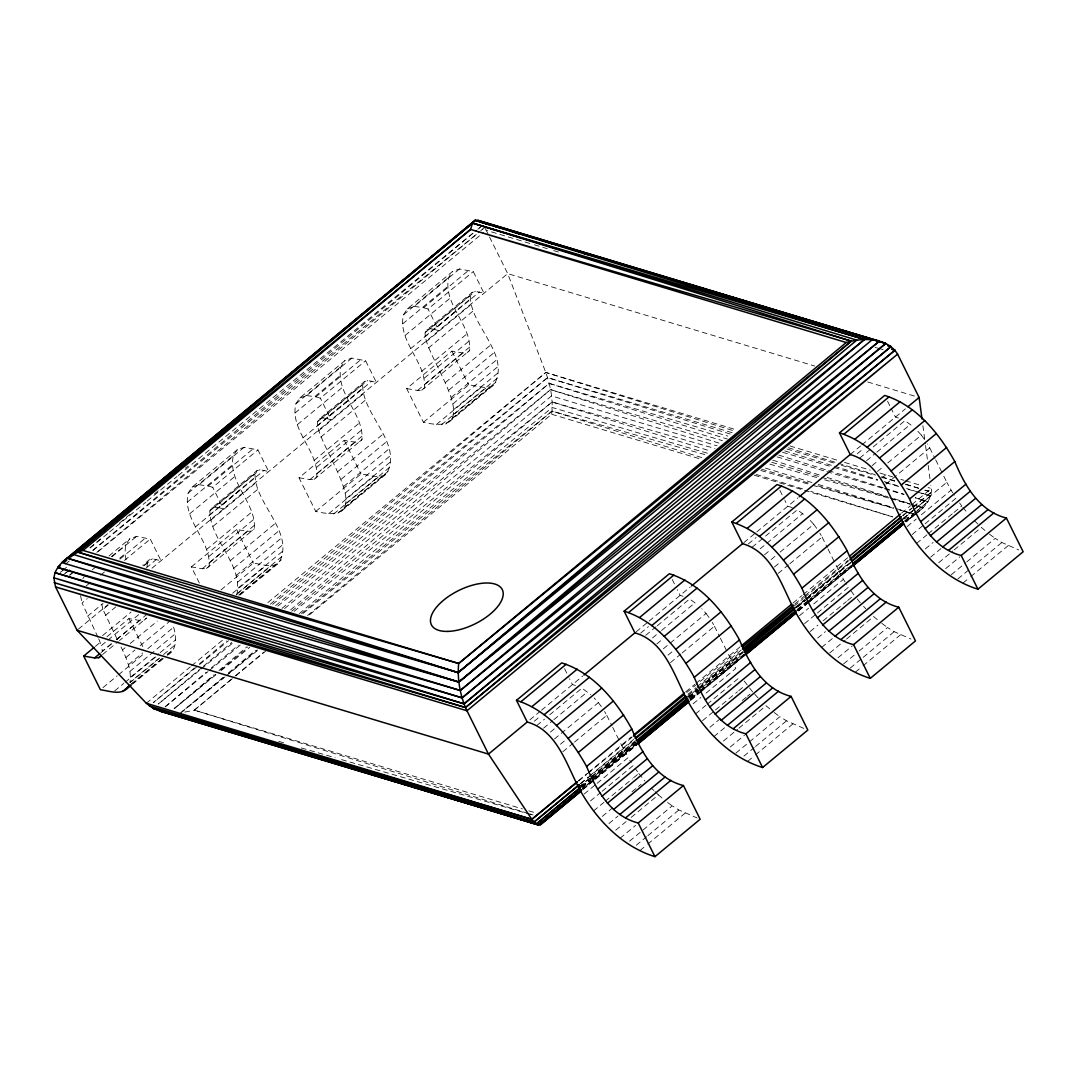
<?xml version="1.0" encoding="UTF-8"?>
<svg xmlns="http://www.w3.org/2000/svg" width="1077" height="1077" viewBox="0 0 1077 1077"><rect width="100%" height="100%" fill="white"/><g stroke="black" fill="none" stroke-linecap="round" stroke-linejoin="round"><path stroke-width="0.75" stroke-dasharray="5 3.75" d="M126.076 559.717L124.865 553.915L125.672 544.841L129.644 538.877L136.51 536.44L150.282 539.052L161.025 560.713L152.342 558.788L149.218 559.892L142.756 565.25M147.037 566.731L147.414 562.611L149.218 559.892M199.353 583.007L191.356 566.892L202.247 568.764L206.434 568.535L209.1 566.246C211.307 540.439 182.121 520.164 188.125 493.118L192.096 487.154L237.317 449.715L244.169 447.278L257.941 449.89L268.698 471.551L260.001 469.639L256.878 470.743L211.657 508.182L209.853 510.902C209.907 541.206 245.381 565.681 236.132 597.277M191.356 566.892L236.577 529.453L247.454 531.324L251.655 531.096L254.32 528.794C256.514 502.999 227.341 482.711 233.332 455.679L237.317 449.715M240.131 595.002L278.889 562.908C295.892 532.442 253.768 503.632 255.074 473.449L256.878 470.743M299.016 477.744L309.907 479.602L314.094 479.386L316.759 477.084C318.967 451.29 289.78 431.002 295.785 403.969L299.756 398.005L344.977 360.553L351.842 358.116L365.601 360.728L376.358 382.389L367.661 380.477L364.538 381.581L319.317 419.034L317.513 421.74C314.605 442.876 384.166 527.717 315.749 511.44L299.016 477.744L344.236 440.291L355.114 442.162L359.314 441.933L361.98 439.631C364.174 413.837 335.001 393.549 340.992 366.517L344.977 360.553M341.328 511.198L386.549 473.745C403.552 443.28 361.428 414.47 362.734 384.287L364.538 381.581M406.675 388.582L417.566 390.453L421.753 390.224L424.419 387.922C426.627 362.128 397.44 341.84 403.444 314.807L407.416 308.843L452.636 271.404L459.502 268.967L473.261 271.566L484.017 293.24L475.32 291.315L472.197 292.419L426.977 329.872L425.173 332.578C422.265 353.714 491.826 438.554 423.409 422.278L406.675 388.582L451.896 351.129L462.773 353L466.974 352.771L469.639 350.483C471.834 324.689 442.66 304.401 448.665 277.354L452.636 271.404M448.988 422.036L494.208 384.583C511.225 354.118 469.087 325.308 470.393 295.138L472.197 292.419M121.001 646.927C126.332 657.845 131.852 669.867 129.967 682.32L158.4 658.774M167.352 655.274C178.365 648.973 176.426 634.461 172.63 624.404M309.584 614.738L551.68 414.241C553.363 400.132 550.535 385.754 545.783 372.467L507.698 273.625L489.16 236.267M82.848 578.699L84.437 576.316M915.248 514.335C924.564 507.954 933.961 497.345 930.851 485.202M215.898 674.821L174.205 708.666L213.811 674.916M218.927 670.581L247.091 646.712M290.628 609.838L550.549 389.605L722.438 440.655M194.412 668.063L153.23 702.716L228.486 640.721M199.568 663.728L226.587 640.99M270.354 604.184L545.783 372.467L736.924 430.006M165.144 706.808L206.245 672.196M211.388 667.875L238.354 645.163M282.026 608.384L549.189 383.412L727.864 436.118M202.139 667.282L158.319 704.035L199.918 670.002M203.432 666.205L231.784 642.43M275.618 605.678L547.574 377.623L733.854 433.196M69.722 575.051L73.586 571.806M96.782 552.38L479.507 231.757M480.786 230.68L483.371 228.526L478.175 232.794M223.208 677.298L181.946 711.843L223.518 677.689M228.364 672.977L255.451 650.306M299.298 613.594L552.084 401.977L714.98 448.49M224.958 676.921L180.653 712.92L194.358 710.16L234.248 676.814M235.526 675.737L263.838 652.07M307.578 615.505L552.043 411.118L705.785 454.871M60.299 572.439L66.747 567.067L60.339 572.479M89.943 547.722L101.548 538.042M119.601 523.005L129.913 514.402M154.401 493.98L160.85 488.608M185.352 468.185L187.923 466.045M64.418 574.001L70.88 568.616M92.837 550.293L476.559 230.303M477.851 229.226L480.436 227.072L475.24 231.313M581.782 787.152L590.829 779.6M592.121 778.523L636.049 741.865L581.634 786.722M689.011 697.667L698.058 690.115M699.35 689.038L743.278 652.379M797.545 607.091L805.3 600.629M806.592 599.552L850.52 562.881M580.597 783.423L588.365 776.975M589.658 775.911L633.666 739.361M688.041 694.207L695.796 687.759M697.102 686.695L741.111 650.145M794.18 606.068L803.24 598.543M804.532 597.466L848.541 560.929M902.903 515.775L911.963 508.25M913.256 507.186L931.39 492.135L924.955 490.143M581.486 786.439L589.254 779.977M590.546 778.9L635.807 741.245M688.836 697.142L697.883 689.603M699.175 688.54L743.143 651.948M797.465 606.768L805.233 600.32M806.525 599.243L850.493 562.665M903.509 518.549L912.569 511.023M913.861 509.946L930.676 495.958L906.632 488.527M69.776 575.145L73.653 571.927M98.222 551.586L483.6 232.43M92.178 569.895L96.055 566.69M108.979 555.988L129.644 538.877M111.469 556.607L125.672 544.841M188.125 493.118L233.332 455.679M295.785 403.969L340.992 366.517M403.444 314.807L448.665 277.354M111.968 556.769L136.51 536.44M192.096 487.154L198.962 484.731L244.169 447.278M299.756 398.005L306.622 395.569L351.842 358.116M407.416 308.843L414.282 306.406L459.502 268.967M86.106 586.023L89.983 582.805M119.695 558.196L124.865 553.915M187.317 502.205L232.524 464.766M294.977 413.056L340.184 375.604M402.636 323.894L447.844 286.442M100.592 575.145L104.469 571.941M119.964 559.098L145.799 537.706M198.962 484.731L208.251 485.983L253.472 448.544M306.622 395.569L315.911 396.834L361.132 359.381M414.282 306.406L423.571 307.672L468.791 270.219M124.434 560.444L150.282 539.052M208.251 485.983L212.721 487.329L257.941 449.89M315.911 396.834L320.381 398.18L365.601 360.728M423.571 307.672L428.04 309.018L473.261 271.566M97.967 637.301L82.054 602.958L87.224 598.677M189.714 513.796L234.934 476.357M297.387 424.634L342.594 387.195M405.046 335.485L450.253 298.033M143.537 565.815L147.414 562.611M209.853 510.902L255.074 473.449M317.513 421.74L362.734 384.287M425.173 332.578L470.393 295.138M144.587 565.21L152.342 558.788M211.657 508.182L214.781 507.079L260.001 469.639M319.317 419.034L322.44 417.916L367.661 380.477M426.977 329.872L430.1 328.768L475.32 291.315M209.49 515.021L254.697 477.582M317.15 425.873L362.357 388.42M424.809 336.711L470.03 299.258M87.52 616.259L103.029 603.416M195.179 527.097L240.4 489.658M302.839 437.935L348.059 400.496M410.499 348.786L455.719 311.334M146.23 567.929L156.555 559.367M214.781 507.079L219.008 507.657L264.215 470.205M322.44 417.916L326.668 418.495L371.875 381.043M430.1 328.768L434.327 329.333L479.534 291.894M78.352 629.183L108.063 604.574M151.992 568.198L507.698 273.625L814.656 366.018M117.285 639.442L102.921 609.447L108.09 605.166M210.58 520.299L255.801 482.846M318.24 431.137L363.461 393.684M425.9 341.974L471.12 304.535M105.398 615.492L115.737 606.943M213.058 526.343L258.278 488.891M320.717 437.181L365.938 399.729M428.39 348.019L473.597 310.58M102.584 635.592L131.017 612.059M206.38 549.647L251.587 512.194M314.04 460.485L359.247 423.046M421.699 371.336L466.92 333.883M95.328 646.429L101.776 641.071M106.946 636.79L128.917 618.602L139.795 620.473L143.995 620.258L146.647 617.956L119.439 640.586M111.389 643.736L102.342 651.222L101.4 645.527L106.569 641.259M107.862 640.182L140.158 613.432M209.059 556.378L254.28 518.926M316.732 467.216L361.939 429.763M424.392 378.054L469.599 340.615M116.545 639.455L146.27 614.846M210.002 562.073L255.222 524.62M317.661 472.911L362.882 435.458M425.321 383.749L470.541 346.309M101.036 652.568L111.375 644.019M116.545 639.738L139.795 620.473M202.247 568.764L247.454 531.324M309.907 479.602L355.114 442.162M417.566 390.453L462.773 353M102.652 654.493L118.228 641.488M206.434 568.535L254.32 528.794M314.094 479.386L361.98 439.631M421.753 390.224L469.639 350.483M122.495 649.916L125.08 647.789M130.236 643.507L157.377 621.039M230.155 560.767L275.375 523.314M337.815 471.605L383.035 434.166M445.474 382.443L490.695 345.003M125.915 657.535L134.948 650.037M140.118 645.756L169.829 621.16M233.574 568.373L278.781 530.921M341.234 479.211L386.441 441.772M448.894 390.062L494.114 352.61M128.405 664.724L142.622 652.958M147.791 648.677L173.626 627.272M236.065 575.562L281.285 538.123M343.725 486.4L388.945 448.961M451.384 397.251L496.605 359.799M103.002 687.611L117.218 675.844M118.51 674.781L144.345 653.376M221 589.9L253.297 563.15C261.563 563.904 271.35 568.521 278.889 562.908M315.749 511.44L360.957 473.988C369.223 474.742 379.01 479.373 386.549 473.745M423.409 422.278L468.616 384.839C476.882 385.593 486.669 390.211 494.208 384.583M129.94 671.348L175.161 633.895M237.6 582.186L282.82 544.733M345.259 493.024L390.48 455.584M452.919 403.862L498.139 366.422M130.465 677.245L158.884 653.712M160.177 652.635L175.686 639.805M238.125 588.096L283.345 550.643M345.784 498.934L391.005 461.481M453.444 409.772L498.664 372.332M114.687 690.909L123.734 683.424M125.026 682.347L156.03 656.674M232.686 593.198L266.275 565.371M328.714 513.662L373.934 476.222M436.373 424.5L481.594 387.06M163.569 654.493L175.188 644.867M237.64 593.158L282.847 555.705M345.3 503.996L390.507 466.556M452.959 414.833L498.166 377.394M130.007 682.683L159.733 658.074M236.388 594.598L271.269 565.708M333.708 513.998L378.929 476.546M441.368 424.836L486.589 387.397M131.057 684.285L162.062 658.612M167.231 654.331L173.693 648.987M238.717 595.137L281.353 559.825M343.805 508.115L389.012 470.662M451.465 418.953L496.672 381.514M131.663 684.003L165.252 656.176M239.323 594.841L275.497 564.886M337.949 513.164L383.156 475.724M445.609 424.015L490.816 386.562M132.471 684.164L166.06 656.337M146.337 703.268L190.279 666.878M191.571 665.801L223.895 639.038M267.85 602.635L545.783 372.467L735.362 431.298M174.164 708.612L215.521 674.337M220.691 670.056L247.831 647.573M291.759 611.157L551.532 395.905L717.174 445.851M528.255 813.458L194.358 710.16L234.49 676.921M235.782 675.858L265.561 651.195M529.817 719.867L540.156 711.305M541.448 710.241L582.657 676.114M636.197 631.782L647.815 622.143M649.108 621.079L690.317 586.952M743.857 542.62L755.475 532.994M756.768 531.917L797.976 497.803M850.224 454.534L860.55 445.972M861.842 444.895L905.407 408.829M534.3 721.213L540.748 715.855M640.667 633.128L648.408 626.706M748.327 543.966L756.081 537.544M857.279 453.74L863.741 448.382M536.75 725.561L544.504 719.14M549.66 714.859L581.97 688.122L590.829 694.786M645.702 635.336L656.041 626.774M657.333 625.71L689.63 598.96L697.371 604.641M752.069 547.251L797.29 509.798L805.031 515.479M859.729 458.088L904.949 420.649L912.69 426.317M543.548 728.2L552.595 720.715M553.888 719.638L587.477 691.824M652.5 637.974L660.255 631.553M661.547 630.476L695.136 602.662M760.16 548.812L802.796 513.5M866.527 460.727L875.574 453.229M876.866 452.165L910.455 424.351M550.441 732.064L555.611 727.783M656.808 643.979L661.978 639.698M764.468 554.817L770.93 549.472M872.128 465.668L878.59 460.31M554.467 738.984L598.395 702.608L594.141 697.936M663.419 648.744L706.054 613.446L701.8 608.774M771.078 559.596L774.955 556.378M780.125 552.097L813.714 524.284L809.46 519.612M877.445 471.511L882.615 467.23M887.785 462.948L921.373 435.121L917.119 430.45M560.43 744.247L565.6 739.98M668.09 655.099L674.552 649.741M774.457 567L780.919 561.655M882.117 477.851L888.579 472.493M562.84 751.733L573.179 743.184M574.472 742.107L606.768 715.357L604.547 711.507M670.5 662.584L680.839 654.022M682.131 652.945L714.428 626.208L712.207 622.358M778.159 573.422L788.499 564.86M789.791 563.796L822.088 537.046L819.866 533.196M885.819 484.26L929.747 447.884L927.526 444.034M578.376 780.771L587.423 773.286M588.715 772.209L631.378 736.883M685.672 691.919L694.719 684.433M696.011 683.356L739.966 646.954M792.968 603.066L802.015 595.568M803.307 594.504L848.555 557.038M901.557 513.137L910.603 505.651M911.896 504.575L931.295 488.514L928.078 487.544M578.632 787.233L590.263 777.607M591.556 776.53L623.852 749.78L620.137 742.295M686.291 698.071L697.923 688.445M699.215 687.368L731.512 660.632L727.796 653.147M793.951 608.909L805.583 599.283M806.875 598.22L839.171 571.47L835.456 563.985M901.611 519.76L913.242 510.121M914.535 509.058L946.831 482.308L943.115 474.822M579.83 786.722L590.183 778.146M591.475 777.082L635.497 740.626M688.58 696.671L697.64 689.159M698.933 688.082L742.955 651.639M796.038 607.67L805.098 600.172M806.39 599.095L850.413 562.652M582.415 788.485L591.488 780.96M592.781 779.896L636.79 743.372M691.165 698.259L698.933 691.824M700.225 690.747L744.234 654.224M797.317 610.188L806.377 602.676M807.669 601.599L851.692 565.088M904.761 521.053L913.834 513.527M915.127 512.45L928.064 501.72L915.221 497.709M583.532 788.97L593.885 780.381M595.177 779.304L636.547 744.974M690.855 699.915L701.208 691.326M702.5 690.249L743.87 655.92M798.178 610.861L808.531 602.272M809.823 601.195L852.486 565.788M900.062 510.013L914.561 514.294L905.474 521.793L914.561 514.294L895.31 508.331M582.32 790.047L637.369 744.463M690.357 700.575L699.404 693.076M700.212 692.417L744.651 655.61M798.663 610.888L806.7 604.237M807.723 603.376L851.934 566.771M913.983 515.398L906.188 521.847L916.554 513.244M584.192 794.018L595.823 784.393M597.116 783.329L628.12 757.643L623.852 749.78M693.144 703.793L700.898 697.371M706.068 693.09L735.779 668.494L731.512 660.632M799.511 615.707L808.558 608.222M813.727 603.941L843.439 579.332L839.171 571.47M907.171 526.545L916.217 519.06M921.387 514.779L951.099 490.17L946.831 482.308M590.492 800.898L600.831 792.349M602.124 791.272L633.128 765.599L629.789 760.295M695.58 713.889L705.906 705.327M707.199 704.25L740.788 676.437M804.532 623.65L816.151 614.025M817.443 612.961L848.447 587.275L845.943 583.303M912.192 534.502L923.81 524.862M925.103 523.799L956.107 498.126L953.603 494.141M593.575 810.9L603.914 802.352M605.207 801.275L632.334 778.806M633.626 777.742L638.796 773.461L635.013 768.211M702.527 720.675L714.159 711.049M715.451 709.972L737.408 691.784M738.701 690.72L743.87 686.439M810.187 631.512L817.941 625.104M823.111 620.823L846.36 601.558M847.653 600.495L854.115 595.137L850.332 589.9M916.554 543.427L926.893 534.865M928.186 533.802L952.728 513.473M954.02 512.41L961.774 505.988L958.005 500.738M602.339 816.379L612.678 807.817M632.051 791.77L637.221 787.489M638.513 786.412L641.098 784.285M709.999 727.217L721.63 717.592M742.295 700.467L746.173 697.263M747.465 696.186L750.05 694.046M817.658 638.055L825.413 631.634M925.318 548.907L933.072 542.485M608.922 823.568L617.956 816.083M713.997 736.547L725.615 726.921M821.657 647.398L833.288 637.759M930.609 557.159L940.948 548.61M615.748 830.192L626.074 821.63M631.243 817.349L658.384 794.88L664.146 799.807M723.407 741.03L737.61 729.264M738.903 728.187L766.043 705.731L770.661 709.662M829.775 652.945L845.27 640.101M846.562 639.038L873.703 616.569L878.32 620.5M938.727 562.719L952.93 550.939M954.222 549.876L981.362 527.407L985.98 531.351M620.083 838.243L635.592 825.399M730.327 746.94L744.544 735.174M838 657.778L852.203 646.012M945.66 568.629L959.863 556.849M629.56 841.164L672.196 805.852L678.887 809.971L697.182 817.995M735.928 753.079L779.856 716.703L786.547 720.823L804.842 728.833M843.587 663.917L857.804 652.15M859.083 651.073L887.515 627.541L894.206 631.66L911.007 639.065M951.247 574.755L965.463 562.988M966.756 561.925L995.175 538.379L1001.866 542.498L1018.667 549.903M636.251 845.283L646.59 836.721M647.869 835.658L678.887 809.971M743.911 756.121L754.25 747.573M755.542 746.496L786.547 720.823M850.278 668.036L861.91 658.41M863.202 657.333L894.206 631.66M957.938 578.874L969.569 569.248M970.862 568.185L1001.866 542.498M640.021 850.507L646.483 845.149M647.775 844.085L685.241 813.054M747.68 761.345L754.142 756M755.435 754.923L792.901 723.906M855.34 672.183L861.802 666.838M863.094 665.774L900.56 634.743M963 583.034L969.462 577.676M970.754 576.612L1008.22 545.581M65.751 572.991L72.24 567.646M92.985 550.522L476.869 233.871M272.589 604.359L547.574 377.623L730.3 434.071M591.542 781.162L582.455 788.66L594.087 779.088M592.835 780.085L636.938 743.642M690.128 699.7L699.215 692.201M700.508 691.124L744.611 654.695M797.801 610.753L806.888 603.241M808.181 602.178L852.284 565.735M595.393 778.025L636.83 743.857M691.219 699.013L701.585 690.478M702.877 689.401L744.315 655.233M798.703 610.403L809.069 601.855M810.362 600.791L851.799 566.623M917.846 512.167L923.029 507.9L911.842 504.346M65.428 564.133L69.318 560.929M90.158 547.951L108.306 533.034M109.598 531.971L114.795 527.703M116.087 526.64L145.907 502.111M147.199 501.047L177.018 476.519M178.324 475.455L473.934 232.376M165.198 706.862L208.009 671.617M209.315 670.54L240.454 644.908M284.57 608.586L550.549 389.605L720.001 443.428M228.714 673.408L257.295 649.916M301.479 613.607L552.218 407.51L708.424 453.538M580.665 783.76L633.814 740.047M688.257 695.284L741.407 651.585M795.863 606.809L807.521 597.223M808.814 596.146L848.999 563.109M903.455 518.347L915.113 508.748M916.419 507.684L930.676 495.958L916.19 491.677M689.334 698.125L701.006 688.526M702.298 687.449L742.524 654.358M797.02 609.528L808.706 599.929M809.998 598.852L850.224 565.762M904.707 520.931L916.392 511.319M917.685 510.256L928.064 501.72L915.221 497.897M201.211 668.938L232.376 643.373M277.812 606.082L549.189 383.412L727.392 439.053M578.699 780.946L586.507 774.551M587.8 773.488L632.051 737.26M686.709 692.498L740.074 648.798M794.732 604.035L803.846 596.577M805.138 595.514L848.097 560.336M902.755 515.573L911.856 508.115M913.161 507.052L931.39 492.135L924.955 490.21M581.984 787.475L591.085 780.004M592.377 778.94L636.547 742.659M689.818 698.906L698.906 691.434M700.212 690.37L744.369 654.089M797.64 610.336L806.727 602.864M808.033 601.801L852.203 565.506M905.461 521.766L914.561 514.294L899.995 510.148M221.108 670.594L249.783 647.317M294.088 611.373L552.084 401.977L710.874 451.169M226.264 675.858L257.538 650.441M303.149 613.378L552.043 411.118L703.025 457.967M915.773 513.379L923.029 507.9L911.775 504.507M167.837 654.035L171.23 652.07M903.563 519.154L914.561 514.294M769.813 464.147L818.197 477.959M824.645 479.803L889.158 498.234M890.773 498.691L910.119 504.211M911.734 504.682L923.029 507.9M760.806 470.528L810.981 484.812M812.596 485.269L893.52 508.304M278.808 741.393L285.243 743.265M301.331 747.936L335.122 757.737M341.557 759.608L525.011 812.825M526.613 813.283L533.048 815.154M782.589 452.273L832.481 466.987M834.096 467.472L877.553 480.288M885.604 482.658L900.089 486.939M908.14 489.308L914.575 491.206M761.574 469.209L809.877 483.438M817.928 485.821L893.627 508.115M777.056 456.877L825.251 471.188M826.853 471.659L883.086 488.366M884.688 488.837L903.966 494.558M786.856 449.015L835.025 463.379M841.447 465.304L875.17 475.361M881.605 477.273L896.051 481.594M905.69 484.462L918.533 488.298M484.65 227.449L486.185 230.29L532.792 244.317M534.407 244.802L547.264 248.679M553.686 250.618L560.121 252.543M875.116 347.373L879.936 348.813M867.699 381.985L919.125 397.467M898.42 417.984L895.431 417.082L891.137 408.412M434.327 329.333L438.797 330.679L428.04 309.018M789.939 445.972L838.121 460.471M844.543 462.41L870.256 470.137M879.882 473.045L892.739 476.909M900.776 479.332L903.98 480.302M905.582 480.786L921.656 485.619M771.859 462.329L820.095 476.869M821.711 477.353L889.252 497.722M890.867 498.207L910.159 504.023M551.68 414.241L701.208 459.26M754.277 475.226L892.55 516.852L810.644 491.354M792.255 507.59L787.772 506.244L784.904 500.468M326.668 418.495L331.137 419.842L320.381 398.18M683.101 596.295L680.112 595.406L677.245 589.617M219.008 507.657L223.477 509.004L212.721 487.329M575.441 685.457L572.452 684.555L569.585 678.779M194.358 710.16L522.358 808.894M528.794 810.833L536.831 813.256M878.334 348.221L883.153 349.702M784.81 450.9L832.898 465.749M834.5 466.247L877.782 479.615M884.19 481.594L898.608 486.05M765.397 468.078L811.91 482.483M818.332 484.475L893.708 507.832M529.871 813.956L533.075 814.939M788.391 447.763L836.587 462.72M838.202 463.218L875.143 474.688M881.578 476.68L896.037 481.163M905.676 484.152L918.533 488.137M756.027 474.405L804.223 489.362M778.765 455.1L826.934 470.137M828.536 470.636L883.113 487.679M884.729 488.177L903.993 494.195M772.761 460.175L820.714 475.415M827.109 477.434L887.852 496.726M894.247 498.759L910.24 503.834M989.44 534.165L995.175 538.379M881.78 623.314L887.515 627.541M774.121 712.476L779.856 716.703M667.605 802.486L672.196 805.852M974.537 520.783L977.943 524.095M651.558 788.256L653.833 790.464M654.964 791.568L658.384 794.88M863.579 606.351L865.773 608.747M754.829 694.302L758.114 697.909M962.798 507.254L967.954 513.594M857.198 598.947L860.294 602.757M752.635 691.905L742.672 679.062M638.796 773.461L644.975 781.067M921.373 435.121L926.045 441.476M813.714 524.284L818.385 530.624M706.054 613.446L710.726 619.787M598.395 702.608L603.066 708.949M951.099 490.17L952.768 492.822M843.439 579.332L845.108 581.984M929.747 447.884L934.944 458.358M935.684 459.852L942.375 473.328M887.556 401.196L890.423 406.971M822.088 537.046L827.284 547.52M828.025 549.014L834.715 562.49M779.896 490.358L784.191 499.014M714.428 626.208L719.624 636.682M720.365 638.176L727.056 651.639M672.236 579.507L674.377 583.842M486.185 230.29L488.419 234.773M451.896 351.129L468.616 384.839M606.768 715.357L611.965 725.831M612.705 727.338L619.396 740.801M564.563 668.669L568.871 677.339M344.236 440.291L360.957 473.988M236.577 529.453L253.297 563.15M128.917 618.602L143.456 647.91M98.721 638.809L101.4 645.527M101.83 604.184L102.921 609.447M80.56 595.716L82.054 602.958M922.881 425.617L925.318 443.818M925.533 445.474L927.97 463.689M928.186 465.345L929.963 478.578"/><path stroke-width="1.5" d="M921.993 418.993L919.125 397.467L897.612 354.145C887.031 337.357 863.323 337.411 846.239 342.513L458.667 663.486C457.133 679.587 460.216 696.105 466.974 710.766L488.487 754.102L531.836 819.314L536.225 824.093L540.425 824.74L580.947 791.11M477.865 220.327L885.752 343.482L462.1 697.856L53.85 577.81L464.039 703.86L894.987 350.2L891.769 349.244L894.987 350.2L465.493 707.549L55.546 586.925L466.974 710.766L897.612 354.145L465.493 707.549L54.079 582.617L464.039 703.86L891.029 346.565L887.811 345.609L891.029 346.565L462.1 697.856L55.048 572.681C59.989 561.157 71.526 554.17 83.023 550.414L470.595 229.441L472.493 223.074L475.119 220.341L477.865 220.327L879.33 341.194L460.269 690.478L55.048 572.681L53.85 577.81L55.546 586.925L77.059 630.26L146.337 703.268L153.163 708.356L160.015 711.13L538.406 824.995L581.136 789.764M94.036 647.492L83.696 656.055L100.417 689.751C109.275 690.855 122.468 696.281 128.473 686.426M83.696 656.055L94.574 657.926L98.774 657.697L101.44 655.395M64.216 562.127L66.801 559.986L64.243 562.154M70.678 556.755L73.263 554.601M75.848 552.461L79.725 549.23M82.31 547.089L86.187 543.858M88.772 541.704L92.649 538.487M95.234 536.333L99.097 533.115M245.112 411.656L247.697 409.516M251.574 406.285L254.159 404.131M258.036 400.913L260.621 398.759M264.498 395.542L267.083 393.388M270.96 390.17L273.545 388.016M277.422 384.785L280.007 382.645M282.591 380.491L286.469 377.273M289.053 375.119L292.917 371.888M295.502 369.748L299.379 366.517M301.964 364.376L305.841 361.145M308.426 358.991L475.119 220.341L879.33 341.194L458.842 682.037L57.754 567.512L60.339 565.358L57.754 567.512L460.269 690.478L885.752 343.482L724.969 295.313M579.305 784.5L534.004 822.128L153.163 708.356L536.225 824.093L580.341 787.799M634.959 738.283L685.443 696.361M742.403 649.068L792.887 607.145M849.834 559.852L900.318 517.929M580.193 787.516L536.225 824.093L160.015 711.13L168.995 712.893M637.099 740.168L687.543 698.219M744.436 650.885L794.88 608.922M851.786 561.588L902.216 519.626M475.119 220.341L61.874 562.571L458.842 682.037L872.087 339.834L475.119 220.341L864.427 339.497L458.842 682.037L67.178 558.142L472.493 223.074L864.427 339.497L458.142 672.613L67.178 558.142M94.574 657.926L99.744 653.645M98.774 657.697L101.359 655.556M122.616 691.488L130.371 685.066M126.009 689.509L131.179 685.228M516.489 700.346L561.696 662.893C593.494 672.91 616.165 700.844 631.822 729.048C641.636 752.944 656.405 778.725 683.437 785.537L700.171 819.234L654.951 856.673C623.691 846.926 599.485 822.532 582.899 795.095C567.606 769.907 559.636 731.337 527.232 722.007L516.489 700.346C548.274 710.349 570.945 738.297 586.602 766.487C596.429 790.397 611.184 816.178 638.217 822.976L654.951 856.673M624.148 611.184L669.356 573.731C701.154 583.747 723.825 611.696 739.482 639.886C749.296 663.795 764.064 689.563 791.097 696.375L807.831 730.071L762.61 767.524C731.35 757.777 707.145 733.383 690.559 705.933C675.279 680.745 667.296 642.175 634.905 632.845L624.148 611.184C655.933 621.187 678.604 649.135 694.261 677.325C704.089 701.235 718.844 727.015 745.89 733.814L762.61 767.524M731.808 522.022L777.029 484.583C808.814 494.585 831.484 522.533 847.141 550.724C856.955 574.633 871.724 600.414 898.756 607.213L915.49 640.909L870.27 678.362C839.01 668.615 814.804 644.221 798.219 616.771C782.939 591.583 774.955 553.013 742.565 543.683L731.808 522.022C763.593 532.038 786.264 559.986 801.921 588.177C811.748 612.086 826.503 637.853 853.549 644.665L870.27 678.362M839.468 432.86L884.688 395.421C916.473 405.423 939.144 433.371 954.801 461.562C964.629 485.471 979.383 511.252 1006.416 518.05L1023.15 551.761L977.929 589.2C946.67 579.453 922.464 555.059 905.878 527.622C890.598 502.42 882.615 463.864 850.224 454.534L839.468 432.86C871.253 442.876 893.923 470.824 909.58 499.014C919.408 522.924 934.176 548.691 961.209 555.503L977.929 589.2M520.958 701.692L566.179 664.24M628.618 612.53L673.839 575.078M736.278 523.368L781.498 485.929M843.937 434.206L889.158 396.767M532.038 706.552L577.259 669.113M639.698 617.404L684.918 579.951M747.357 528.242L792.578 490.789M855.017 439.079L900.237 401.64M527.232 722.007L488.487 754.102L77.059 630.26M583.922 675.064L634.905 632.845M691.582 585.901L742.565 543.683M799.242 496.739L850.224 454.534M907.898 406.756L919.125 397.467M544.154 714.711L589.375 677.258M651.814 625.549L697.034 588.096M759.473 536.386L804.694 498.947M867.133 447.224L912.354 409.785M556.486 725.575L601.706 688.122M664.146 636.413L709.366 598.974M771.805 547.251L817.026 509.811M879.465 458.102L924.685 420.649M568.185 738.418L613.405 700.979M675.844 649.269L721.065 611.817M783.504 560.107L828.725 522.655M891.164 470.945L936.384 433.506M578.457 752.379L623.677 714.94M686.116 663.217L731.337 625.777M793.776 574.068L838.996 536.615M901.436 484.906L946.656 447.453M586.602 766.487L631.822 729.048M694.261 677.325L739.482 639.886M801.921 588.177L847.141 550.724M909.58 499.014L954.801 461.562M577.084 781.848L531.836 819.314L149.366 705.96L534.004 822.128L579.372 784.823M633.963 734.743L684.38 692.996M741.259 645.89L791.676 604.143M849.847 555.961L900.264 514.214M581.122 789.562L538.406 824.995L263.757 741.649M638.082 742.295L688.58 700.413M745.54 653.16L796.024 611.265M852.984 564.011L903.468 522.13M637.84 743.897L686.978 703.133M746.455 653.779L795.593 613.001M853.778 564.725L902.916 523.947M581.015 791.124L540.425 824.74L529.157 821.347M638.028 743.911L689.065 701.639M745.553 654.87L796.347 612.8M853.065 565.829L903.643 523.96M597.789 789.037L643.009 751.584M705.448 699.875L750.669 662.436M813.108 610.726L858.329 573.274M920.768 521.564L965.988 484.112M602.003 796.226L647.223 758.773M709.662 707.064L754.883 669.625M817.322 617.902L862.542 580.463M924.995 528.753L970.202 491.3M607.388 803.254L652.608 765.814M715.047 714.105L760.268 676.652M822.707 624.943L867.927 587.49M930.366 535.781L975.587 498.341M613.486 809.541L658.707 772.088M721.146 720.378L766.366 682.926M828.805 631.216L874.026 593.777M936.465 542.068L981.686 504.615M619.76 814.522L664.98 777.082M727.419 725.373L772.64 687.92M835.079 636.211L880.299 598.758M942.738 547.049L987.959 509.609M625.697 817.793L670.904 780.354M733.356 728.644L778.577 691.192M841.016 639.482L886.236 602.03M948.675 550.32L993.896 512.881M638.217 822.976L683.437 785.537M745.89 733.814L791.097 696.375M853.549 644.665L898.756 607.213M961.209 555.503L1006.416 518.05M70.719 556.796L73.317 554.642M546.133 818.668L548.731 816.528M551.33 814.387L555.22 811.169M557.805 809.029L561.709 805.811M564.294 803.671L568.185 800.453M570.783 798.299L573.381 796.159M577.272 792.941L579.87 790.801M665.478 720.069L668.077 717.928M671.967 714.711L674.565 712.57M775.75 628.968L795.203 612.894M853.59 564.658L902.876 523.934L853.496 564.442M638.122 742.793L688.634 701.154M745.607 654.17L796.118 612.53M853.092 565.56L903.603 523.92M470.595 229.441L78.109 552.178L458.142 672.613L856.794 340.117L472.493 223.074L73.276 554.426L458.142 672.613L851.342 341.126L472.493 223.074L78.109 552.178L458.667 663.486L851.342 341.126L470.595 229.441L846.239 342.513M636.413 737.92L686.964 696.348M744.005 649.444L794.557 607.872M851.597 560.982L902.149 519.41M637.436 740.828L688.028 699.202M745.122 652.231L795.728 610.592M852.809 563.634L903.415 521.995M577.393 782.01L531.836 819.314L146.337 703.268M633.357 736.183L684.11 694.625M742.672 646.671L793.426 605.099M850.695 558.209L901.449 516.65M210.809 725.265L215.642 726.692M495.043 226.426L499.876 227.866M509.515 230.761L520.77 234.126M527.205 236.051L532.025 237.505M541.677 240.386L552.932 243.765M556.149 244.721L564.186 247.131M570.608 249.056L585.08 253.391M588.298 254.36L599.552 257.74M602.77 258.695L610.807 261.105M617.242 263.03L642.969 270.744M649.404 272.669L721.752 294.344M83.023 550.414L458.667 663.486M204.361 723.542L199.541 722.088L207.538 724.592M210.796 725.481L222.05 728.873M231.703 731.768L236.523 733.222M242.958 735.16L254.212 738.553M263.865 741.461L268.685 742.915M275.12 744.853L286.374 748.232M296.013 751.14L300.846 752.594M307.268 754.533L318.523 757.925M321.74 758.895L332.995 762.274M342.648 765.182L347.467 766.636M353.902 768.574L365.157 771.967M374.809 774.861L379.629 776.315M386.064 778.254L397.319 781.646M406.958 784.554L411.791 786.008M418.213 787.933L429.467 791.326M435.902 793.264L443.939 795.688M453.592 798.596L461.629 801.005M464.847 801.975L476.101 805.367M485.754 808.275L493.791 810.698M497.009 811.668L508.263 815.047M517.902 817.955L525.953 820.378M512.773 231.851L520.81 234.288M548.18 242.581L553.013 244.048M583.586 253.324L588.419 254.791M170.597 713.378L175.416 714.845M210.755 725.561L225.201 729.95M231.636 731.902L257.336 739.697M488.608 224.487L480.571 222.077L488.621 224.528M189.889 719.18L185.069 717.726L189.875 719.234M447.897 631.405A39.566 18.578 -26.4 0 0 503.215 594.329A39.566 18.578 -26.4 0 0 449.378 595.891A39.566 18.578 -26.4 0 0 447.897 631.405"/></g></svg>
